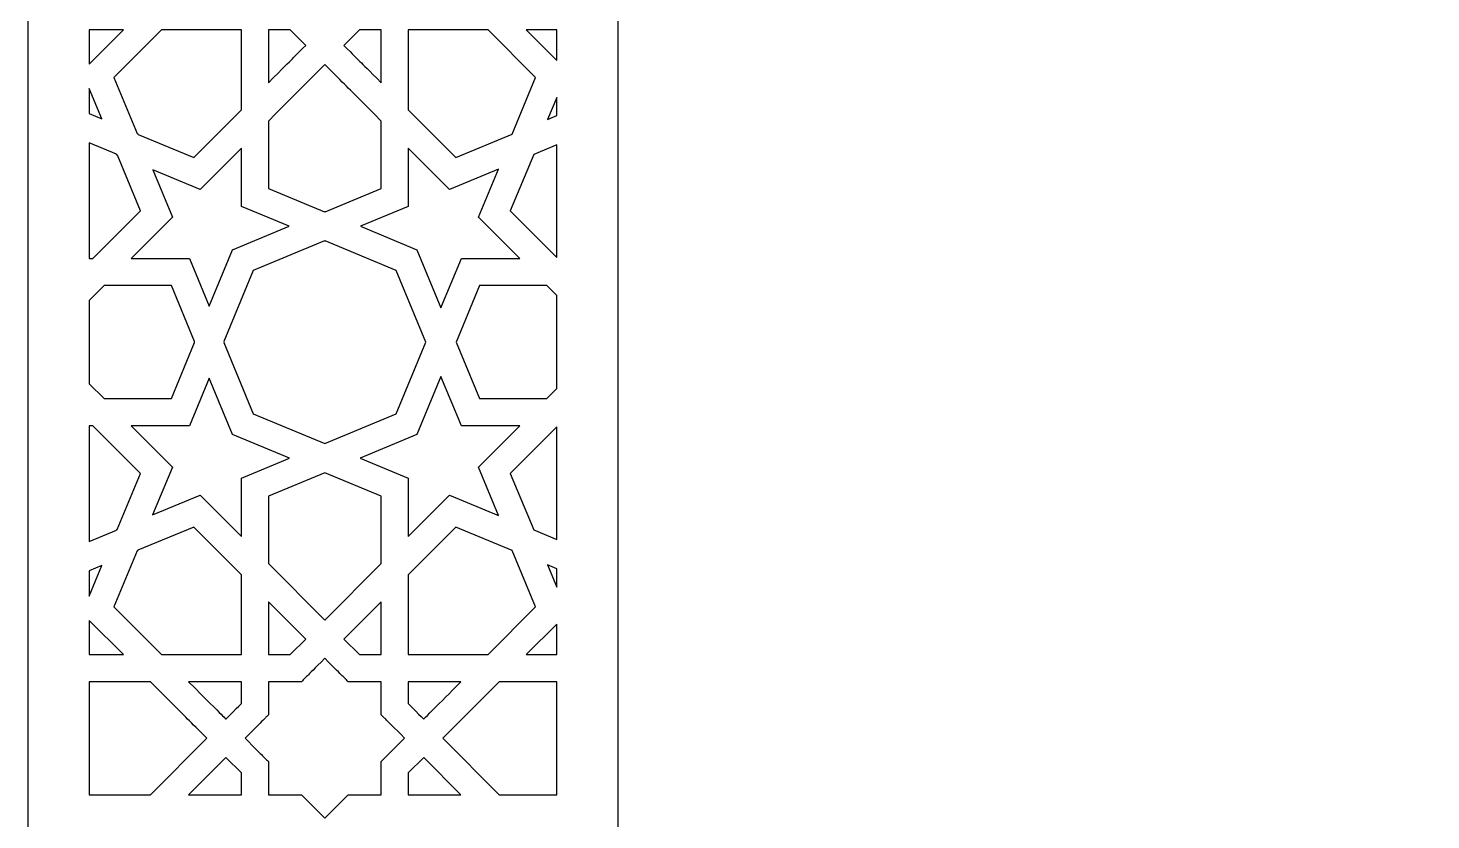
# Model space of a CAD drawing. Header units: millimetres. Extents: x -71 to 72, y -100 to 100.
# Drawn here: x -71.3 to -3.7, y -33.5 to 4.6 of the extents above; entities that cross this region are included whole.
import ezdxf

# ---------------------------------------------------------------- set-up
doc = ezdxf.new("R2010")
doc.units = ezdxf.units.MM
doc.header["$MEASUREMENT"] = 0
doc.layers.add('layer 1', color=7, linetype='Continuous')

msp = doc.modelspace()

# ---------------------------------------------------------------- linework, layer by layer
at = {"layer": 'layer 1', "color": 250}
for points, knots in [([(-71.2611, 100.1639), (-71.2611, 100.1639), (-71.2611, -99.8361), (-71.2611, -99.8361), (-71.2611, -99.8361), (-71.2611, -99.8361), (71.5959, -99.8361), (71.5959, -99.8361), (71.5959, -99.8361), (71.5959, -99.8361), (71.5959, 100.1639), (71.5959, 100.1639), (71.5959, 100.1639), (71.5959, 100.1639), (-71.2611, 100.1639), (-71.2611, 100.1639)], [0, 0, 0, 0, 0.2, 0.2, 0.2, 0.2, 0.4, 0.4, 0.4, 0.4, 0.6, 0.6, 0.6, 0.6, 1, 1, 1, 1]), ([(-42.8511, -74.1306), (-42.8511, -74.1306), (-42.8511, 30.3654), (-42.8511, 30.3654), (-42.8511, 30.3654), (-42.8511, 39.0938), (-39.2688, 47.4384), (-32.9339, 52.887), (-32.9339, 52.887), (-21.0442, 63.1127), (-9.2851, 62.1969), (0.1676, 74.4583), (0.1676, 74.4583), (9.6199, 62.1969), (21.3794, 63.1127), (33.2687, 52.887), (33.2687, 52.887), (39.6036, 47.4384), (43.186, 39.0938), (43.186, 30.3654), (43.186, 30.3654), (43.186, 30.3654), (43.186, -74.1306), (43.186, -74.1306), (43.186, -74.1306), (43.186, -74.1306), (-42.8511, -74.1306), (-42.8511, -74.1306)], [0, 0, 0, 0, 0.125, 0.125, 0.125, 0.125, 0.25, 0.25, 0.25, 0.25, 0.375, 0.375, 0.375, 0.375, 0.5, 0.5, 0.5, 0.5, 0.625, 0.625, 0.625, 0.625, 0.75, 0.75, 0.75, 0.75, 1, 1, 1, 1]), ([(-68.3158, 4.5286), (-68.3158, 4.5286), (-66.6711, 4.5286), (-66.6711, 4.5286), (-66.6711, 4.5286), (-66.6711, 4.5286), (-68.3158, 2.8829), (-68.3158, 2.8829), (-68.3158, 2.8829), (-68.3158, 2.8829), (-68.3158, 4.5286), (-68.3158, 4.5286)], [0, 0, 0, 0, 0.25, 0.25, 0.25, 0.25, 0.5, 0.5, 0.5, 0.5, 1, 1, 1, 1]), ([(-60.9863, 4.5293), (-60.9863, 4.5293), (-60.9863, 0.6826), (-60.9863, 0.6826), (-60.9863, 0.6826), (-60.9863, 0.6826), (-63.2788, -1.6118), (-63.2788, -1.6118), (-63.2788, -1.6118), (-63.2788, -1.6118), (-65.9594, -0.5009), (-65.9594, -0.5009), (-65.9594, -0.5009), (-65.9594, -0.5009), (-65.9729, -0.4688), (-65.9729, -0.4688), (-65.9729, -0.4688), (-65.9729, -0.4688), (-66.0099, -0.4537), (-66.0099, -0.4537), (-66.0099, -0.4537), (-66.0099, -0.4537), (-67.1225, 2.2345), (-67.1225, 2.2345), (-67.1225, 2.2345), (-67.1225, 2.2345), (-64.8299, 4.5286), (-64.8299, 4.5286), (-64.8299, 4.5286), (-64.8299, 4.5286), (-60.9863, 4.5293), (-60.9863, 4.5293)], [0, 0, 0, 0, 0.1111111, 0.1111111, 0.1111111, 0.1111111, 0.2222222, 0.2222222, 0.2222222, 0.2222222, 0.3333333, 0.3333333, 0.3333333, 0.3333333, 0.4444444, 0.4444444, 0.4444444, 0.4444444, 0.5555556, 0.5555556, 0.5555556, 0.5555556, 0.6666667, 0.6666667, 0.6666667, 0.6666667, 0.7777778, 0.7777778, 0.7777778, 0.7777778, 1, 1, 1, 1]), ([(-57.8874, 3.7839), (-58.6708, 2.9997), (-58.2105, 3.4604), (-59.6845, 1.9851), (-59.6845, 1.9851), (-59.6845, 1.9851), (-59.6845, 4.5293), (-59.6845, 4.5293), (-59.6845, 4.5293), (-59.6845, 4.5293), (-58.6321, 4.5293), (-58.6321, 4.5293), (-58.6321, 4.5293), (-58.6321, 4.5293), (-57.8874, 3.7839), (-57.8874, 3.7839)], [0, 0, 0, 0, 0.2, 0.2, 0.2, 0.2, 0.4, 0.4, 0.4, 0.4, 0.6, 0.6, 0.6, 0.6, 1, 1, 1, 1]), ([(-54.2492, 4.5293), (-54.2492, 4.5293), (-54.2492, 1.9851), (-54.2492, 1.9851), (-54.2492, 1.9851), (-55.5151, 3.2519), (-55.1097, 2.8466), (-56.0466, 3.7839), (-56.0466, 3.7839), (-56.0466, 3.7839), (-55.3016, 4.5293), (-55.3016, 4.5293), (-55.3016, 4.5293), (-55.3016, 4.5293), (-54.2492, 4.5293), (-54.2492, 4.5293)], [0, 0, 0, 0, 0.2, 0.2, 0.2, 0.2, 0.4, 0.4, 0.4, 0.4, 0.6, 0.6, 0.6, 0.6, 1, 1, 1, 1]), ([(-50.6549, -1.6118), (-50.6549, -1.6118), (-52.9472, 0.6826), (-52.9472, 0.6826), (-52.9472, 0.6826), (-52.9472, 0.6826), (-52.9472, 4.5293), (-52.9472, 4.5293), (-52.9472, 4.5293), (-52.9472, 4.5293), (-49.1036, 4.5293), (-49.1036, 4.5293), (-49.1036, 4.5293), (-49.1036, 4.5293), (-46.8114, 2.2349), (-46.8114, 2.2349), (-46.8114, 2.2349), (-46.8114, 2.2349), (-47.9368, -0.4851), (-47.9368, -0.4851), (-47.9368, -0.4851), (-47.9368, -0.4851), (-50.6549, -1.6118), (-50.6549, -1.6118)], [0, 0, 0, 0, 0.1428571, 0.1428571, 0.1428571, 0.1428571, 0.2857143, 0.2857143, 0.2857143, 0.2857143, 0.4285714, 0.4285714, 0.4285714, 0.4285714, 0.5714286, 0.5714286, 0.5714286, 0.5714286, 0.7142857, 0.7142857, 0.7142857, 0.7142857, 1, 1, 1, 1]), ([(-47.2628, 4.5293), (-47.0797, 4.5293), (-45.9788, 4.5293), (-45.7963, 4.5293), (-45.7963, 4.5293), (-45.7963, 4.5293), (-45.7963, 3.0614), (-45.7963, 3.0614), (-45.7963, 3.0614), (-45.7963, 3.0614), (-47.2628, 4.5293), (-47.2628, 4.5293)], [0, 0, 0, 0, 0.25, 0.25, 0.25, 0.25, 0.5, 0.5, 0.5, 0.5, 1, 1, 1, 1]), ([(-59.6845, 0.1425), (-57.7027, 2.1262), (-58.3531, 1.4753), (-56.9673, 2.8628), (-56.9673, 2.8628), (-56.9673, 2.8628), (-56.967, 2.8625), (-56.967, 2.8625), (-56.967, 2.8625), (-56.967, 2.8625), (-56.9667, 2.8628), (-56.9667, 2.8628), (-56.9667, 2.8628), (-55.5899, 1.4845), (-56.2271, 2.1227), (-54.2492, 0.1425), (-54.2492, 0.1425), (-54.2492, 0.1425), (-54.2492, -3.1023), (-54.2492, -3.1023), (-54.2492, -3.1023), (-54.2492, -3.1023), (-56.952, -4.2224), (-56.952, -4.2224), (-56.952, -4.2224), (-56.952, -4.2224), (-56.967, -4.216), (-56.967, -4.216), (-56.967, -4.216), (-56.967, -4.216), (-56.982, -4.2224), (-56.982, -4.2224), (-56.982, -4.2224), (-56.982, -4.2224), (-59.6845, -3.1023), (-59.6845, -3.1023), (-59.6845, -3.1023), (-59.6845, -3.1023), (-59.6845, 0.1425), (-59.6845, 0.1425)], [0, 0, 0, 0, 0.0909091, 0.0909091, 0.0909091, 0.0909091, 0.1818182, 0.1818182, 0.1818182, 0.1818182, 0.2727273, 0.2727273, 0.2727273, 0.2727273, 0.3636364, 0.3636364, 0.3636364, 0.3636364, 0.4545455, 0.4545455, 0.4545455, 0.4545455, 0.5454545, 0.5454545, 0.5454545, 0.5454545, 0.6363636, 0.6363636, 0.6363636, 0.6363636, 0.7272727, 0.7272727, 0.7272727, 0.7272727, 0.8181818, 0.8181818, 0.8181818, 0.8181818, 1, 1, 1, 1]), ([(-68.3158, 1.7138), (-68.3158, 1.7138), (-67.7107, 0.2515), (-67.7107, 0.2515), (-67.7107, 0.2515), (-67.7107, 0.2515), (-68.3158, 0.5024), (-68.3158, 0.5024), (-68.3158, 0.5024), (-68.3158, 0.5024), (-68.3158, 1.7138), (-68.3158, 1.7138)], [0, 0, 0, 0, 0.25, 0.25, 0.25, 0.25, 0.5, 0.5, 0.5, 0.5, 1, 1, 1, 1]), ([(-46.2354, 0.2212), (-46.2354, 0.2212), (-45.7963, 1.2817), (-45.7963, 1.2817), (-45.7963, 1.2817), (-45.7963, 1.2817), (-45.7963, 0.4032), (-45.7963, 0.4032), (-45.7963, 0.4032), (-45.7963, 0.4032), (-46.2354, 0.2212), (-46.2354, 0.2212)], [0, 0, 0, 0, 0.25, 0.25, 0.25, 0.25, 0.5, 0.5, 0.5, 0.5, 1, 1, 1, 1]), ([(-68.3158, -0.9084), (-68.3158, -0.9084), (-67.0064, -1.451), (-67.0064, -1.451), (-67.0064, -1.451), (-67.0064, -1.451), (-66.9929, -1.4834), (-66.9929, -1.4834), (-66.9929, -1.4834), (-66.9929, -1.4834), (-66.9556, -1.4989), (-66.9556, -1.4989), (-66.9556, -1.4989), (-66.9556, -1.4989), (-65.8434, -4.1864), (-65.8434, -4.1864), (-65.8434, -4.1864), (-65.8434, -4.1864), (-68.1357, -6.4809), (-68.1357, -6.4809), (-68.1357, -6.4809), (-68.1357, -6.4809), (-68.3158, -6.4809), (-68.3158, -6.4809), (-68.3158, -6.4809), (-68.3158, -6.4809), (-68.3158, -0.9084), (-68.3158, -0.9084)], [0, 0, 0, 0, 0.125, 0.125, 0.125, 0.125, 0.25, 0.25, 0.25, 0.25, 0.375, 0.375, 0.375, 0.375, 0.5, 0.5, 0.5, 0.5, 0.625, 0.625, 0.625, 0.625, 0.75, 0.75, 0.75, 0.75, 1, 1, 1, 1]), ([(-65.2551, -2.2034), (-65.2551, -2.2034), (-62.9732, -3.1485), (-62.9732, -3.1485), (-62.9732, -3.1485), (-62.9732, -3.1485), (-60.9863, -1.1603), (-60.9863, -1.1603), (-60.9863, -1.1603), (-60.9863, -1.1603), (-60.9863, -3.973), (-60.9863, -3.973), (-60.9863, -3.973), (-60.9863, -3.973), (-58.6832, -4.9276), (-58.6832, -4.9276), (-58.6832, -4.9276), (-58.6832, -4.9276), (-61.4092, -6.0579), (-61.4092, -6.0579), (-61.4092, -6.0579), (-61.4092, -6.0579), (-62.5344, -8.7767), (-62.5344, -8.7767), (-62.5344, -8.7767), (-62.5344, -8.7767), (-63.4848, -6.4809), (-63.4848, -6.4809), (-63.4848, -6.4809), (-63.8368, -6.4809), (-65.9433, -6.4809), (-66.2949, -6.4809), (-66.2949, -6.4809), (-66.2949, -6.4809), (-64.3078, -4.4919), (-64.3078, -4.4919), (-64.3078, -4.4919), (-64.3078, -4.4919), (-65.2551, -2.2034), (-65.2551, -2.2034)], [0, 0, 0, 0, 0.0909091, 0.0909091, 0.0909091, 0.0909091, 0.1818182, 0.1818182, 0.1818182, 0.1818182, 0.2727273, 0.2727273, 0.2727273, 0.2727273, 0.3636364, 0.3636364, 0.3636364, 0.3636364, 0.4545455, 0.4545455, 0.4545455, 0.4545455, 0.5454545, 0.5454545, 0.5454545, 0.5454545, 0.6363636, 0.6363636, 0.6363636, 0.6363636, 0.7272727, 0.7272727, 0.7272727, 0.7272727, 0.8181818, 0.8181818, 0.8181818, 0.8181818, 1, 1, 1, 1]), ([(-47.578, -6.4809), (-47.8774, -6.4809), (-50.0899, -6.4809), (-50.3881, -6.4809), (-50.3881, -6.4809), (-50.3881, -6.4809), (-51.3688, -8.8505), (-51.3688, -8.8505), (-51.3688, -8.8505), (-51.3688, -8.8505), (-52.5249, -6.0579), (-52.5249, -6.0579), (-52.5249, -6.0579), (-52.5249, -6.0579), (-55.2505, -4.9276), (-55.2505, -4.9276), (-55.2505, -4.9276), (-55.2505, -4.9276), (-52.9472, -3.973), (-52.9472, -3.973), (-52.9472, -3.973), (-52.9472, -3.973), (-52.9472, -1.1603), (-52.9472, -1.1603), (-52.9472, -1.1603), (-52.9472, -1.1603), (-50.9601, -3.1485), (-50.9601, -3.1485), (-50.9601, -3.1485), (-50.9601, -3.1485), (-48.6052, -2.1727), (-48.6052, -2.1727), (-48.6052, -2.1727), (-48.6052, -2.1727), (-49.5651, -4.4926), (-49.5651, -4.4926), (-49.5651, -4.4926), (-49.5651, -4.4926), (-47.578, -6.4809), (-47.578, -6.4809)], [0, 0, 0, 0, 0.0909091, 0.0909091, 0.0909091, 0.0909091, 0.1818182, 0.1818182, 0.1818182, 0.1818182, 0.2727273, 0.2727273, 0.2727273, 0.2727273, 0.3636364, 0.3636364, 0.3636364, 0.3636364, 0.4545455, 0.4545455, 0.4545455, 0.4545455, 0.5454545, 0.5454545, 0.5454545, 0.5454545, 0.6363636, 0.6363636, 0.6363636, 0.6363636, 0.7272727, 0.7272727, 0.7272727, 0.7272727, 0.8181818, 0.8181818, 0.8181818, 0.8181818, 1, 1, 1, 1]), ([(-48.0292, -4.1868), (-48.0292, -4.1868), (-46.9037, -1.4665), (-46.9037, -1.4665), (-46.9037, -1.4665), (-46.9037, -1.4665), (-45.7963, -1.0075), (-45.7963, -1.0075), (-45.7963, -1.0075), (-45.7963, -1.0075), (-45.7963, -6.4216), (-45.7963, -6.4216), (-45.7963, -6.4216), (-45.7963, -6.4216), (-48.0292, -4.1868), (-48.0292, -4.1868)], [0, 0, 0, 0, 0.2, 0.2, 0.2, 0.2, 0.4, 0.4, 0.4, 0.4, 0.6, 0.6, 0.6, 0.6, 1, 1, 1, 1]), ([(-61.8298, -10.4793), (-61.8298, -10.4793), (-60.413, -7.0545), (-60.413, -7.0545), (-60.413, -7.0545), (-60.413, -7.0545), (-56.9823, -5.6328), (-56.9823, -5.6328), (-56.9823, -5.6328), (-56.9823, -5.6328), (-56.967, -5.6391), (-56.967, -5.6391), (-56.967, -5.6391), (-56.967, -5.6391), (-56.9517, -5.6328), (-56.9517, -5.6328), (-56.9517, -5.6328), (-56.9517, -5.6328), (-53.5206, -7.0545), (-53.5206, -7.0545), (-53.5206, -7.0545), (-53.5206, -7.0545), (-52.0937, -10.5039), (-52.0937, -10.5039), (-52.0937, -10.5039), (-52.0937, -10.5039), (-53.5206, -13.9527), (-53.5206, -13.9527), (-53.5206, -13.9527), (-53.5206, -13.9527), (-56.967, -15.3811), (-56.967, -15.3811), (-56.967, -15.3811), (-56.967, -15.3811), (-60.413, -13.9527), (-60.413, -13.9527), (-60.413, -13.9527), (-60.413, -13.9527), (-61.8298, -10.5283), (-61.8298, -10.5283), (-61.8298, -10.5283), (-61.8298, -10.5283), (-61.8195, -10.5039), (-61.8195, -10.5039), (-61.8195, -10.5039), (-61.8195, -10.5039), (-61.8298, -10.4793), (-61.8298, -10.4793)], [0, 0, 0, 0, 0.0769231, 0.0769231, 0.0769231, 0.0769231, 0.1538462, 0.1538462, 0.1538462, 0.1538462, 0.2307692, 0.2307692, 0.2307692, 0.2307692, 0.3076923, 0.3076923, 0.3076923, 0.3076923, 0.3846154, 0.3846154, 0.3846154, 0.3846154, 0.4615385, 0.4615385, 0.4615385, 0.4615385, 0.5384615, 0.5384615, 0.5384615, 0.5384615, 0.6153846, 0.6153846, 0.6153846, 0.6153846, 0.6923077, 0.6923077, 0.6923077, 0.6923077, 0.7692308, 0.7692308, 0.7692308, 0.7692308, 0.8461538, 0.8461538, 0.8461538, 0.8461538, 1, 1, 1, 1]), ([(-68.3158, -8.504), (-68.3158, -8.504), (-67.5966, -7.7844), (-67.5966, -7.7844), (-67.5966, -7.7844), (-67.5966, -7.7844), (-64.3545, -7.7844), (-64.3545, -7.7844), (-64.3545, -7.7844), (-64.3545, -7.7844), (-63.2391, -10.4793), (-63.2391, -10.4793), (-63.2391, -10.4793), (-63.2391, -10.4793), (-63.2493, -10.5039), (-63.2493, -10.5039), (-63.2493, -10.5039), (-63.2493, -10.5039), (-63.2391, -10.5283), (-63.2391, -10.5283), (-63.2391, -10.5283), (-63.2391, -10.5283), (-64.3545, -13.2239), (-64.3545, -13.2239), (-64.3545, -13.2239), (-64.3545, -13.2239), (-67.5966, -13.2239), (-67.5966, -13.2239), (-67.5966, -13.2239), (-67.5966, -13.2239), (-68.3158, -12.5038), (-68.3158, -12.5038), (-68.3158, -12.5038), (-68.3158, -12.5038), (-68.3158, -8.504), (-68.3158, -8.504)], [0, 0, 0, 0, 0.1, 0.1, 0.1, 0.1, 0.2, 0.2, 0.2, 0.2, 0.3, 0.3, 0.3, 0.3, 0.4, 0.4, 0.4, 0.4, 0.5, 0.5, 0.5, 0.5, 0.6, 0.6, 0.6, 0.6, 0.7, 0.7, 0.7, 0.7, 0.8, 0.8, 0.8, 0.8, 1, 1, 1, 1]), ([(-46.2763, -13.2239), (-46.2763, -13.2239), (-49.5186, -13.2239), (-49.5186, -13.2239), (-49.5186, -13.2239), (-49.5186, -13.2239), (-50.644, -10.5047), (-50.644, -10.5047), (-50.644, -10.5047), (-50.644, -10.5047), (-49.5186, -7.7844), (-49.5186, -7.7844), (-49.5186, -7.7844), (-49.5186, -7.7844), (-46.2763, -7.7844), (-46.2763, -7.7844), (-46.2763, -7.7844), (-46.2763, -7.7844), (-45.7963, -8.2645), (-45.7963, -8.2645), (-45.7963, -8.2645), (-45.7963, -8.2645), (-45.7963, -12.7434), (-45.7963, -12.7434), (-45.7963, -12.7434), (-45.7963, -12.7434), (-46.2763, -13.2239), (-46.2763, -13.2239)], [0, 0, 0, 0, 0.125, 0.125, 0.125, 0.125, 0.25, 0.25, 0.25, 0.25, 0.375, 0.375, 0.375, 0.375, 0.5, 0.5, 0.5, 0.5, 0.625, 0.625, 0.625, 0.625, 0.75, 0.75, 0.75, 0.75, 1, 1, 1, 1]), ([(-48.5991, -18.85), (-48.5991, -18.85), (-50.9601, -17.8714), (-50.9601, -17.8714), (-50.9601, -17.8714), (-50.9601, -17.8714), (-52.9472, -19.8603), (-52.9472, -19.8603), (-52.9472, -19.8603), (-52.9472, -19.5019), (-52.9472, -17.3768), (-52.9472, -17.048), (-52.9472, -17.048), (-52.9472, -17.048), (-55.2662, -16.0863), (-55.2662, -16.0863), (-55.2662, -16.0863), (-55.2662, -16.0863), (-52.5249, -14.9497), (-52.5249, -14.9497), (-52.5249, -14.9497), (-52.5249, -14.9497), (-51.3693, -12.1578), (-51.3693, -12.1578), (-51.3693, -12.1578), (-51.3693, -12.1578), (-50.3881, -14.527), (-50.3881, -14.527), (-50.3881, -14.527), (-50.3881, -14.527), (-47.578, -14.527), (-47.578, -14.527), (-47.578, -14.527), (-47.578, -14.527), (-49.5651, -16.5156), (-49.5651, -16.5156), (-49.5651, -16.5156), (-49.5651, -16.5156), (-48.5991, -18.85), (-48.5991, -18.85)], [0, 0, 0, 0, 0.0909091, 0.0909091, 0.0909091, 0.0909091, 0.1818182, 0.1818182, 0.1818182, 0.1818182, 0.2727273, 0.2727273, 0.2727273, 0.2727273, 0.3636364, 0.3636364, 0.3636364, 0.3636364, 0.4545455, 0.4545455, 0.4545455, 0.4545455, 0.5454545, 0.5454545, 0.5454545, 0.5454545, 0.6363636, 0.6363636, 0.6363636, 0.6363636, 0.7272727, 0.7272727, 0.7272727, 0.7272727, 0.8181818, 0.8181818, 0.8181818, 0.8181818, 1, 1, 1, 1]), ([(-66.2944, -14.527), (-66.2944, -14.527), (-63.4848, -14.527), (-63.4848, -14.527), (-63.4848, -14.527), (-63.4848, -14.527), (-62.5344, -12.2311), (-62.5344, -12.2311), (-62.5344, -12.2311), (-62.5344, -12.2311), (-61.4092, -14.9497), (-61.4092, -14.9497), (-61.4092, -14.9497), (-61.4092, -14.9497), (-58.6675, -16.0863), (-58.6675, -16.0863), (-58.6675, -16.0863), (-58.6675, -16.0863), (-60.9863, -17.048), (-60.9863, -17.048), (-60.9863, -17.048), (-60.9863, -17.405), (-60.9863, -19.5259), (-60.9863, -19.8603), (-60.9863, -19.8603), (-60.9863, -19.8603), (-62.9739, -17.8714), (-62.9739, -17.8714), (-62.9739, -17.8714), (-62.9739, -17.8714), (-65.2611, -18.8196), (-65.2611, -18.8196), (-65.2611, -18.8196), (-65.2611, -18.8196), (-64.3075, -16.5156), (-64.3075, -16.5156), (-64.3075, -16.5156), (-64.3075, -16.5156), (-66.2944, -14.527), (-66.2944, -14.527)], [0, 0, 0, 0, 0.0909091, 0.0909091, 0.0909091, 0.0909091, 0.1818182, 0.1818182, 0.1818182, 0.1818182, 0.2727273, 0.2727273, 0.2727273, 0.2727273, 0.3636364, 0.3636364, 0.3636364, 0.3636364, 0.4545455, 0.4545455, 0.4545455, 0.4545455, 0.5454545, 0.5454545, 0.5454545, 0.5454545, 0.6363636, 0.6363636, 0.6363636, 0.6363636, 0.7272727, 0.7272727, 0.7272727, 0.7272727, 0.8181818, 0.8181818, 0.8181818, 0.8181818, 1, 1, 1, 1]), ([(-68.3158, -14.527), (-68.3158, -14.527), (-68.1357, -14.527), (-68.1357, -14.527), (-68.1357, -14.527), (-68.1357, -14.527), (-65.8431, -16.8215), (-65.8431, -16.8215), (-65.8431, -16.8215), (-65.8431, -16.8215), (-66.9619, -19.5248), (-66.9619, -19.5248), (-66.9619, -19.5248), (-66.9619, -19.5248), (-66.9933, -19.5379), (-66.9933, -19.5379), (-66.9933, -19.5379), (-66.9933, -19.5379), (-67.0004, -19.5548), (-67.0004, -19.5548), (-67.0004, -19.5548), (-67.0004, -19.5548), (-68.3158, -20.0999), (-68.3158, -20.0999), (-68.3158, -20.0999), (-68.3158, -20.0999), (-68.3158, -14.527), (-68.3158, -14.527)], [0, 0, 0, 0, 0.125, 0.125, 0.125, 0.125, 0.25, 0.25, 0.25, 0.25, 0.375, 0.375, 0.375, 0.375, 0.5, 0.5, 0.5, 0.5, 0.625, 0.625, 0.625, 0.625, 0.75, 0.75, 0.75, 0.75, 1, 1, 1, 1]), ([(-46.9037, -19.5414), (-46.9037, -19.5414), (-48.0292, -16.8215), (-48.0292, -16.8215), (-48.0292, -16.8215), (-48.0292, -16.8215), (-45.7963, -14.5863), (-45.7963, -14.5863), (-45.7963, -14.5863), (-45.7963, -14.5863), (-45.7963, -20.0004), (-45.7963, -20.0004), (-45.7963, -20.0004), (-45.7963, -20.0004), (-46.9037, -19.5414), (-46.9037, -19.5414)], [0, 0, 0, 0, 0.2, 0.2, 0.2, 0.2, 0.4, 0.4, 0.4, 0.4, 0.6, 0.6, 0.6, 0.6, 1, 1, 1, 1]), ([(-54.2492, -17.9183), (-54.2492, -17.9183), (-54.2492, -21.1628), (-54.2492, -21.1628), (-54.2492, -21.1628), (-54.2492, -21.1628), (-56.967, -23.8834), (-56.967, -23.8834), (-56.967, -23.8834), (-56.967, -23.8834), (-59.6845, -21.1628), (-59.6845, -21.1628), (-59.6845, -21.1628), (-59.6845, -21.1628), (-59.6845, -17.9183), (-59.6845, -17.9183), (-59.6845, -17.9183), (-59.6845, -17.9183), (-56.967, -16.7915), (-56.967, -16.7915), (-56.967, -16.7915), (-56.967, -16.7915), (-54.2492, -17.9183), (-54.2492, -17.9183)], [0, 0, 0, 0, 0.1428571, 0.1428571, 0.1428571, 0.1428571, 0.2857143, 0.2857143, 0.2857143, 0.2857143, 0.4285714, 0.4285714, 0.4285714, 0.4285714, 0.5714286, 0.5714286, 0.5714286, 0.5714286, 0.7142857, 0.7142857, 0.7142857, 0.7142857, 1, 1, 1, 1]), ([(-63.2788, -19.4088), (-63.2788, -19.4088), (-60.9863, -21.7025), (-60.9863, -21.7025), (-60.9863, -21.7025), (-60.9863, -21.7025), (-60.9863, -25.5496), (-60.9863, -25.5496), (-60.9863, -25.5496), (-60.9863, -25.5496), (-64.8299, -25.5496), (-64.8299, -25.5496), (-64.8299, -25.5496), (-64.8299, -25.5496), (-67.1225, -23.2551), (-67.1225, -23.2551), (-67.1225, -23.2551), (-67.1225, -23.2551), (-66.0035, -20.5518), (-66.0035, -20.5518), (-66.0035, -20.5518), (-66.0035, -20.5518), (-65.9729, -20.5391), (-65.9729, -20.5391), (-65.9729, -20.5391), (-65.9729, -20.5391), (-65.9658, -20.5221), (-65.9658, -20.5221), (-65.9658, -20.5221), (-65.9658, -20.5221), (-63.2788, -19.4088), (-63.2788, -19.4088)], [0, 0, 0, 0, 0.1111111, 0.1111111, 0.1111111, 0.1111111, 0.2222222, 0.2222222, 0.2222222, 0.2222222, 0.3333333, 0.3333333, 0.3333333, 0.3333333, 0.4444444, 0.4444444, 0.4444444, 0.4444444, 0.5555556, 0.5555556, 0.5555556, 0.5555556, 0.6666667, 0.6666667, 0.6666667, 0.6666667, 0.7777778, 0.7777778, 0.7777778, 0.7777778, 1, 1, 1, 1]), ([(-52.9472, -25.5496), (-52.9472, -25.5496), (-52.9472, -21.7025), (-52.9472, -21.7025), (-52.9472, -21.7025), (-52.9472, -21.7025), (-50.6549, -19.4088), (-50.6549, -19.4088), (-50.6549, -19.4088), (-50.6549, -19.4088), (-47.9373, -20.5348), (-47.9373, -20.5348), (-47.9373, -20.5348), (-47.9373, -20.5348), (-46.8117, -23.2551), (-46.8117, -23.2551), (-46.8117, -23.2551), (-46.8117, -23.2551), (-49.104, -25.5496), (-49.104, -25.5496), (-49.104, -25.5496), (-49.104, -25.5496), (-52.9472, -25.5496), (-52.9472, -25.5496)], [0, 0, 0, 0, 0.1428571, 0.1428571, 0.1428571, 0.1428571, 0.2857143, 0.2857143, 0.2857143, 0.2857143, 0.4285714, 0.4285714, 0.4285714, 0.4285714, 0.5714286, 0.5714286, 0.5714286, 0.5714286, 0.7142857, 0.7142857, 0.7142857, 0.7142857, 1, 1, 1, 1]), ([(-68.3158, -21.5103), (-68.3158, -21.5103), (-67.7046, -21.257), (-67.7046, -21.257), (-67.7046, -21.257), (-67.7046, -21.257), (-68.3158, -22.7344), (-68.3158, -22.7344), (-68.3158, -22.7344), (-68.3158, -22.7344), (-68.3158, -21.5103), (-68.3158, -21.5103)], [0, 0, 0, 0, 0.25, 0.25, 0.25, 0.25, 0.5, 0.5, 0.5, 0.5, 1, 1, 1, 1]), ([(-46.2419, -21.2266), (-46.2419, -21.2266), (-45.7963, -21.4111), (-45.7963, -21.4111), (-45.7963, -21.4111), (-45.7963, -21.4111), (-45.7963, -22.303), (-45.7963, -22.303), (-45.7963, -22.303), (-45.7963, -22.303), (-46.2419, -21.2266), (-46.2419, -21.2266)], [0, 0, 0, 0, 0.25, 0.25, 0.25, 0.25, 0.5, 0.5, 0.5, 0.5, 1, 1, 1, 1]), ([(-57.8874, -24.8045), (-57.8874, -24.8045), (-58.6318, -25.5496), (-58.6318, -25.5496), (-58.6318, -25.5496), (-58.6318, -25.5496), (-59.6845, -25.5496), (-59.6845, -25.5496), (-59.6845, -25.5496), (-59.6845, -25.5496), (-59.6845, -23.0057), (-59.6845, -23.0057), (-59.6845, -23.0057), (-59.6845, -23.0057), (-57.8874, -24.8045), (-57.8874, -24.8045)], [0, 0, 0, 0, 0.2, 0.2, 0.2, 0.2, 0.4, 0.4, 0.4, 0.4, 0.6, 0.6, 0.6, 0.6, 1, 1, 1, 1]), ([(-54.2492, -23.0057), (-54.2492, -23.0057), (-54.2492, -25.5496), (-54.2492, -25.5496), (-54.2492, -25.5496), (-54.2492, -25.5496), (-55.302, -25.5496), (-55.302, -25.5496), (-55.302, -25.5496), (-55.302, -25.5496), (-56.0466, -24.8045), (-56.0466, -24.8045), (-56.0466, -24.8045), (-56.0466, -24.8045), (-54.2492, -23.0057), (-54.2492, -23.0057)], [0, 0, 0, 0, 0.2, 0.2, 0.2, 0.2, 0.4, 0.4, 0.4, 0.4, 0.6, 0.6, 0.6, 0.6, 1, 1, 1, 1]), ([(-68.3158, -23.9035), (-68.3158, -23.9035), (-66.6711, -25.5496), (-66.6711, -25.5496), (-66.6711, -25.5496), (-66.6711, -25.5496), (-68.3158, -25.5496), (-68.3158, -25.5496), (-68.3158, -25.5496), (-68.3158, -25.5496), (-68.3158, -23.9035), (-68.3158, -23.9035)], [0, 0, 0, 0, 0.25, 0.25, 0.25, 0.25, 0.5, 0.5, 0.5, 0.5, 1, 1, 1, 1]), ([(-47.2628, -25.5496), (-47.2628, -25.5496), (-45.7963, -24.082), (-45.7963, -24.082), (-45.7963, -24.082), (-45.7963, -24.082), (-45.7963, -25.5496), (-45.7963, -25.5496), (-45.7963, -25.5496), (-45.7963, -25.5496), (-47.2628, -25.5496), (-47.2628, -25.5496)], [0, 0, 0, 0, 0.25, 0.25, 0.25, 0.25, 0.5, 0.5, 0.5, 0.5, 1, 1, 1, 1]), ([(-58.0926, -26.8527), (-57.809, -26.5687), (-57.9895, -26.7494), (-56.967, -25.726), (-56.967, -25.726), (-55.9442, -26.7494), (-56.1247, -26.5684), (-55.8411, -26.8527), (-55.8411, -26.8527), (-55.8411, -26.8527), (-54.2492, -26.8527), (-54.2492, -26.8527), (-54.2492, -26.8527), (-54.2492, -26.8527), (-54.2492, -28.4455), (-54.2492, -28.4455), (-54.2492, -28.4455), (-53.9871, -28.708), (-54.206, -28.4889), (-53.1231, -29.573), (-53.1231, -29.573), (-53.1231, -29.573), (-54.2492, -30.6994), (-54.2492, -30.6994), (-54.2492, -30.6994), (-54.2492, -31.6463), (-54.2492, -31.3478), (-54.2492, -32.2922), (-54.2492, -32.2922), (-55.6545, -32.2922), (-55.291, -32.2922), (-55.8414, -32.2922), (-55.8414, -32.2922), (-55.8414, -32.2922), (-56.967, -33.4193), (-56.967, -33.4193), (-56.967, -33.4193), (-56.967, -33.4193), (-58.0923, -32.2922), (-58.0923, -32.2922), (-58.0923, -32.2922), (-58.6431, -32.2922), (-58.2786, -32.2922), (-59.6845, -32.2922), (-59.6845, -32.2922), (-59.6845, -31.3517), (-59.6845, -31.6442), (-59.6845, -30.6994), (-59.6845, -30.6994), (-59.9684, -30.4158), (-59.7874, -30.5964), (-60.8103, -29.573), (-60.8103, -29.573), (-59.6431, -28.4049), (-59.9416, -28.7038), (-59.6845, -28.4462), (-59.6845, -28.4462), (-59.6845, -27.499), (-59.6845, -27.7978), (-59.6845, -26.8527), (-59.6845, -26.8527), (-58.744, -26.8527), (-59.0366, -26.8527), (-58.0926, -26.8527)], [0, 0, 0, 0, 0.0588235, 0.0588235, 0.0588235, 0.0588235, 0.1176471, 0.1176471, 0.1176471, 0.1176471, 0.1764706, 0.1764706, 0.1764706, 0.1764706, 0.2352941, 0.2352941, 0.2352941, 0.2352941, 0.2941176, 0.2941176, 0.2941176, 0.2941176, 0.3529412, 0.3529412, 0.3529412, 0.3529412, 0.4117647, 0.4117647, 0.4117647, 0.4117647, 0.4705882, 0.4705882, 0.4705882, 0.4705882, 0.5294118, 0.5294118, 0.5294118, 0.5294118, 0.5882353, 0.5882353, 0.5882353, 0.5882353, 0.6470588, 0.6470588, 0.6470588, 0.6470588, 0.7058824, 0.7058824, 0.7058824, 0.7058824, 0.7647059, 0.7647059, 0.7647059, 0.7647059, 0.8235294, 0.8235294, 0.8235294, 0.8235294, 0.8823529, 0.8823529, 0.8823529, 0.8823529, 1, 1, 1, 1]), ([(-68.3158, -26.8527), (-68.3158, -26.8527), (-65.3691, -26.8527), (-65.3691, -26.8527), (-65.3691, -26.8527), (-63.2588, -28.9648), (-63.8489, -28.3743), (-62.6511, -29.573), (-62.6511, -29.573), (-62.6511, -29.573), (-65.3691, -32.2929), (-65.3691, -32.2929), (-65.3691, -32.2929), (-65.3691, -32.2929), (-68.3158, -32.2929), (-68.3158, -32.2929), (-68.3158, -32.2929), (-68.3158, -32.2929), (-68.3158, -26.8527), (-68.3158, -26.8527)], [0, 0, 0, 0, 0.1666667, 0.1666667, 0.1666667, 0.1666667, 0.3333333, 0.3333333, 0.3333333, 0.3333333, 0.5, 0.5, 0.5, 0.5, 0.6666667, 0.6666667, 0.6666667, 0.6666667, 1, 1, 1, 1]), ([(-60.9863, -26.8527), (-60.9863, -26.8527), (-60.9863, -27.9068), (-60.9863, -27.9068), (-60.9863, -27.9068), (-61.0235, -27.9439), (-61.6937, -28.6149), (-61.7307, -28.6519), (-61.7307, -28.6519), (-61.7536, -28.629), (-61.7183, -28.6642), (-63.5284, -26.8527), (-63.5284, -26.8527), (-63.5284, -26.8527), (-60.9863, -26.8527), (-60.9863, -26.8527)], [0, 0, 0, 0, 0.2, 0.2, 0.2, 0.2, 0.4, 0.4, 0.4, 0.4, 0.6, 0.6, 0.6, 0.6, 1, 1, 1, 1]), ([(-52.2027, -28.6512), (-52.2395, -28.6145), (-52.9106, -27.9428), (-52.9472, -27.9061), (-52.9472, -27.9061), (-52.9472, -27.9061), (-52.9472, -26.8527), (-52.9472, -26.8527), (-52.9472, -26.8527), (-52.9472, -26.8527), (-50.4056, -26.8527), (-50.4056, -26.8527), (-50.4056, -26.8527), (-50.4451, -26.8922), (-52.163, -28.6117), (-52.2027, -28.6512)], [0, 0, 0, 0, 0.2, 0.2, 0.2, 0.2, 0.4, 0.4, 0.4, 0.4, 0.6, 0.6, 0.6, 0.6, 1, 1, 1, 1]), ([(-48.5645, -32.2922), (-48.5645, -32.2922), (-51.2823, -29.573), (-51.2823, -29.573), (-51.2823, -29.573), (-50.006, -28.2952), (-50.6925, -28.9828), (-48.5645, -26.8527), (-48.5645, -26.8527), (-48.5645, -26.8527), (-45.7963, -26.8527), (-45.7963, -26.8527), (-45.7963, -26.8527), (-45.7963, -26.8527), (-45.7963, -32.2922), (-45.7963, -32.2922), (-45.7963, -32.2922), (-45.7963, -32.2922), (-48.5645, -32.2922), (-48.5645, -32.2922)], [0, 0, 0, 0, 0.1666667, 0.1666667, 0.1666667, 0.1666667, 0.3333333, 0.3333333, 0.3333333, 0.3333333, 0.5, 0.5, 0.5, 0.5, 0.6666667, 0.6666667, 0.6666667, 0.6666667, 1, 1, 1, 1]), ([(-61.7307, -30.4941), (-61.7307, -30.4941), (-60.9863, -31.2392), (-60.9863, -31.2392), (-60.9863, -31.2392), (-60.9863, -31.2392), (-60.9863, -32.2922), (-60.9863, -32.2922), (-60.9863, -32.2922), (-60.9863, -32.2922), (-63.5281, -32.2929), (-63.5281, -32.2929), (-63.5281, -32.2929), (-63.5281, -32.2929), (-61.7307, -30.4941), (-61.7307, -30.4941)], [0, 0, 0, 0, 0.2, 0.2, 0.2, 0.2, 0.4, 0.4, 0.4, 0.4, 0.6, 0.6, 0.6, 0.6, 1, 1, 1, 1]), ([(-52.9472, -32.2922), (-52.9472, -32.2922), (-52.9472, -31.2392), (-52.9472, -31.2392), (-52.9472, -31.2392), (-52.9472, -31.2392), (-52.203, -30.4941), (-52.203, -30.4941), (-52.203, -30.4941), (-52.203, -30.4941), (-52.2027, -30.4948), (-52.2027, -30.4948), (-52.2027, -30.4948), (-52.2027, -30.4948), (-52.2024, -30.4941), (-52.2024, -30.4941), (-52.2024, -30.4941), (-52.2024, -30.4941), (-50.4056, -32.2922), (-50.4056, -32.2922), (-50.4056, -32.2922), (-50.4056, -32.2922), (-52.9472, -32.2922), (-52.9472, -32.2922)], [0, 0, 0, 0, 0.1428571, 0.1428571, 0.1428571, 0.1428571, 0.2857143, 0.2857143, 0.2857143, 0.2857143, 0.4285714, 0.4285714, 0.4285714, 0.4285714, 0.5714286, 0.5714286, 0.5714286, 0.5714286, 0.7142857, 0.7142857, 0.7142857, 0.7142857, 1, 1, 1, 1])]:
    msp.add_open_spline(points, degree=3, knots=knots, dxfattribs=at)

doc.saveas('drawing.dxf')
